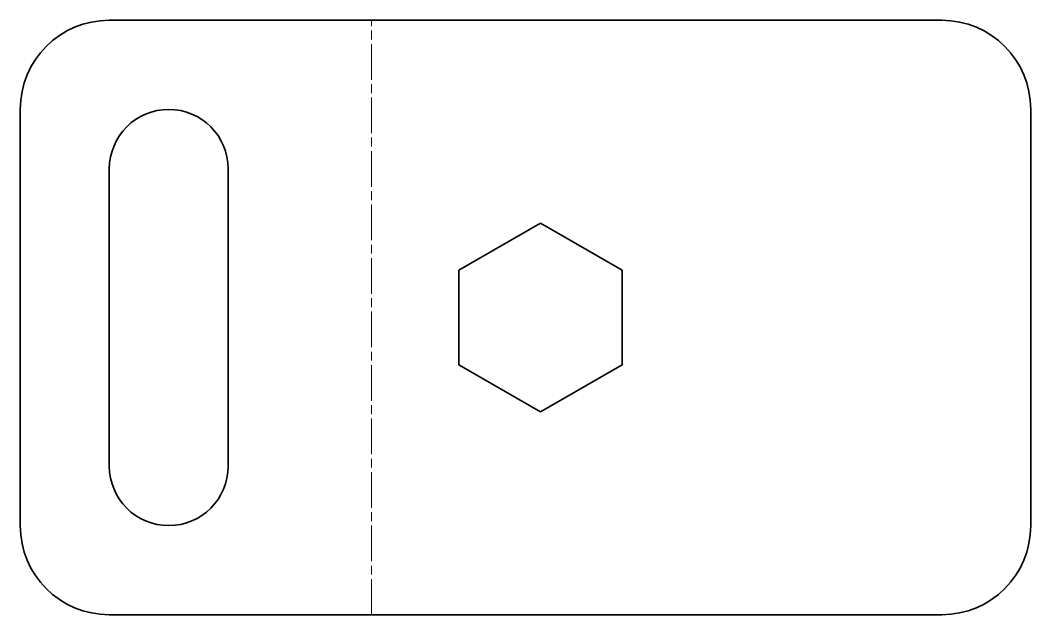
# Model space of a CAD drawing. Header units: millimetres. Extents: x 0 to 68, y 0 to 40.
import ezdxf

# ---------------------------------------------------------------- set-up
doc = ezdxf.new("R2010")
doc.units = ezdxf.units.MM
doc.linetypes.add('Chain', pattern=[13.68, 9.12, -1.14, 2.28, -1.14])
doc.layers.add('SIMUMAK Bend Centerline (ISO)', color=7, linetype='Chain', lineweight=9)
doc.layers.add('SIMUMAK Visible (ISO)', color=7, linetype='Continuous', lineweight=35)

# ---------------------------------------------------------------- blocks, each defined once
blk = doc.blocks.new('SIL-028-UNI-01_Sheet_12_SIL-028-UNI-01 (Desplegada)')
at = {"layer": 'SIMUMAK Bend Centerline (ISO)', "ltscale": 0.263158}
blk.add_line((-10.375, -20), (-10.375, 20), dxfattribs=at)
at = {"layer": 'SIMUMAK Visible (ISO)'}
for p, q in [((-28.018, 20), (28.018, 20)), ((-34.018, -14), (-34.018, 14)), ((34.018, 14), (34.018, -14)), ((-28.018, -10), (-28.018, 10)), ((-20.018, 10), (-20.018, -10)), ((-4.482, 3.175), (1.018, 6.351)), ((1.018, 6.351), (6.518, 3.175)), ((-4.482, -3.175), (-4.482, 3.175)), ((6.518, 3.175), (6.518, -3.175)), ((1.018, -6.351), (-4.482, -3.175)), ((6.518, -3.175), (1.018, -6.351)), ((28.018, -20), (-28.018, -20))]:
    blk.add_line(p, q, dxfattribs=at)
at = {"layer": 'SIMUMAK Visible (ISO)', "extrusion": (0, 0, -1)}
for centre, radius, start, end in [((28.018, 14), 6, 0, 90), ((-28.018, 14), 6, 90, 180), ((24.018, 10), 4, 0, 180), ((24.018, -10), 4, 180.00005, 0), ((28.018, -14), 6, 270, 0), ((-28.018, -14), 6, 180, 270)]:
    blk.add_arc(centre, radius, start, end, dxfattribs=at)

msp = doc.modelspace()

# ---------------------------------------------------------------- block references
msp.add_blockref('SIL-028-UNI-01_Sheet_12_SIL-028-UNI-01 (Desplegada)', (34.018, 20))

doc.saveas('drawing.dxf')
